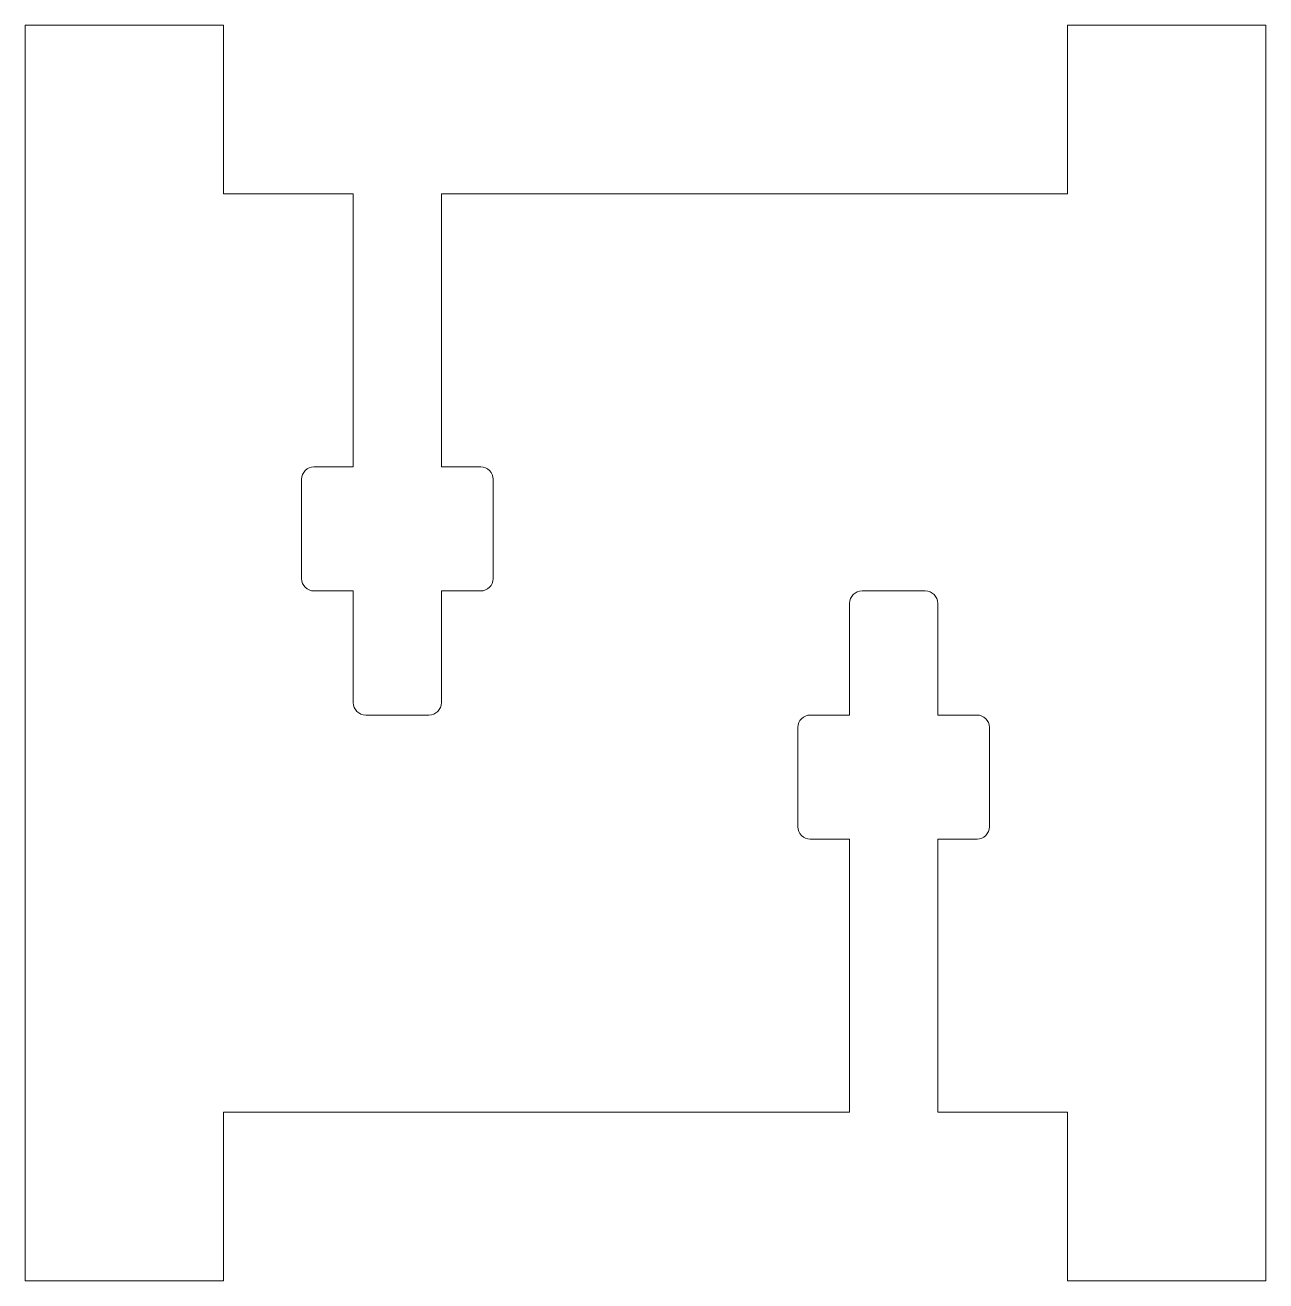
# Model space of a CAD drawing. Header units: millimetres. Extents: x -25 to 25, y -25.3 to 25.3.
import ezdxf

# ---------------------------------------------------------------- set-up
doc = ezdxf.new("R2010")
doc.units = ezdxf.units.MM

msp = doc.modelspace()

# ---------------------------------------------------------------- linework, layer by layer
at = {"color": 7, "linetype": 'Continuous', "lineweight": 15}
for p, q in [((-25, 25.3), (-25, -25.3)), ((-17, 25.3), (-25, 25.3)), ((-17, 18.5), (-17, 25.3)), ((17, 25.3), (17, 18.5)), ((25, 25.3), (17, 25.3)), ((25, -25.3), (25, 25.3)), ((-11.775, 18.5), (-17, 18.5)), ((-11.775, 18.5), (-11.775, 7.5)), ((-8.225, 7.5), (-8.225, 18.5)), ((17, 18.5), (-8.225, 18.5)), ((-11.775, 7.5), (-13.36, 7.5)), ((-6.64, 7.5), (-8.225, 7.5)), ((-13.86, 7), (-13.86, 3)), ((-6.14, 3), (-6.14, 7)), ((-13.36, 2.5), (-11.775, 2.5)), ((-11.775, 2.5), (-11.775, -2)), ((-8.225, -2), (-8.225, 2.5)), ((-8.225, 2.5), (-6.64, 2.5)), ((11.275, 2.5), (8.725, 2.5)), ((8.225, 2), (8.225, -2.5)), ((11.775, -2.5), (11.775, 2)), ((-11.275, -2.5), (-8.725, -2.5)), ((8.225, -2.5), (6.64, -2.5)), ((13.36, -2.5), (11.775, -2.5)), ((6.14, -3), (6.14, -7)), ((13.86, -7), (13.86, -3)), ((6.64, -7.5), (8.225, -7.5)), ((8.225, -7.5), (8.225, -18.5)), ((11.775, -18.5), (11.775, -7.5)), ((11.775, -7.5), (13.36, -7.5)), ((-17, -18.5), (8.225, -18.5)), ((-17, -18.5), (-17, -25.3)), ((11.775, -18.5), (17, -18.5)), ((17, -25.3), (17, -18.5)), ((-17, -25.3), (-25, -25.3)), ((25, -25.3), (17, -25.3))]:
    msp.add_line(p, q, dxfattribs=at)
for centre, start, end in [((-13.36, 7), 90, 180), ((-6.64, 7), 0, 90), ((-13.36, 3), 180, 270), ((-6.64, 3), 270, 0), ((8.725, 2), 90, 180), ((11.275, 2), 0, 90), ((-11.275, -2), 180, 270), ((-8.725, -2), 270, 0), ((6.64, -3), 90, 180), ((13.36, -3), 0, 90), ((6.64, -7), 180, 270), ((13.36, -7), 270, 0)]:
    msp.add_arc(centre, 0.5, start, end, dxfattribs=at)

doc.saveas('drawing.dxf')
